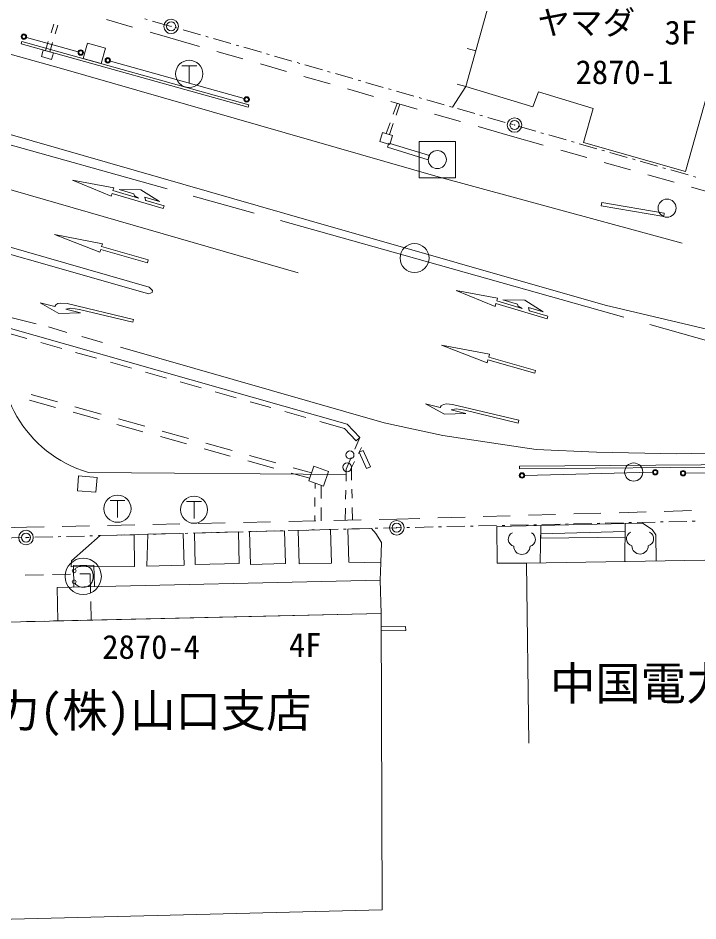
# Model space of a CAD drawing. Units: millimetres, scale not verified. Extents: x 40000 to 680000, y 20000 to 380000.
# Drawn here: x 147702 to 185220, y 263587 to 313381 of the extents above; entities that cross this region are included whole.
import ezdxf
from ezdxf.enums import TextEntityAlignment as Align

# ---------------------------------------------------------------- set-up
doc = ezdxf.new("R2010")
doc.units = ezdxf.units.MM
doc.header["$LTSCALE"] = 1000
doc.header["$PDMODE"] = 32
doc.header["$PDSIZE"] = 500
doc.linetypes.add('CHAIN', pattern=[18.5, 12, -1.5, 3.5, -1.5])
for name, color, linetype, lineweight in [('M-BGD', 7, 'Continuous', 13), ('M-BGD-EXST', 7, 'Continuous', 13), ('M-BMK', 2, 'CHAIN', 13), ('M-BMK-OTRS', 5, 'Continuous', 13), ('M-BMK-ROW', 30, 'Continuous', 13), ('M-BMK-SRVR', 3, 'Continuous', 13), ('M-STR-STRC', 7, 'Continuous', 13)]:
    doc.layers.add(name, color=color, linetype=linetype, lineweight=lineweight)
doc.layers.add('M-BMK-HTXT', color=7, linetype='Continuous')
doc.styles.add('ＭＳ ゴシック', font='')
doc.styles.get('ＭＳ ゴシック').set_extended_font_data('MS Gothic')

msp = doc.modelspace()

# ---------------------------------------------------------------- linework, layer by layer
at = {"layer": 'M-BGD'}
for p, q in [((174608, 317443), (172407, 309608)), ((152581, 313294), (154023, 312880)), ((149520, 312574), (149671, 313050)), ((149893, 312988), (149749, 312509)), ((148174, 312313), (151016, 311520)), ((154984, 312605), (155945, 312329)), ((155945, 312329), (157709, 311821)), ((147880, 311954), (147917, 312086)), ((149208, 311585), (149370, 312097)), ((149606, 312030), (149452, 311517)), ((158670, 311544), (160112, 311129)), ((172957, 311567), (172476, 311702)), ((152800, 311011), (160176, 308936)), ((161073, 310853), (162514, 310437)), ((163475, 310161), (164916, 309745)), ((172407, 309608), (171926, 309743)), ((172407, 309608), (171926, 309743)), ((165877, 309469), (167319, 309054)), ((172407, 309608), (171684, 308460)), ((168280, 308777), (169721, 308362)), ((168406, 308078), (168624, 308678)), ((168772, 308635), (168565, 308031)), ((170682, 308085), (172123, 307670)), ((168017, 307008), (168235, 307608)), ((168402, 307558), (168195, 306954)), ((173084, 307393), (174849, 306885)), ((174849, 306885), (176684, 306365)), ((169837, 304576), (169837, 306576)), ((169837, 306576), (171837, 306576)), ((171837, 306576), (171837, 304576)), ((177646, 306093), (179089, 305684)), ((180051, 305412), (181495, 305003)), ((171837, 304576), (169837, 304576)), ((182457, 304731), (183900, 304323)), ((184862, 304050), (186306, 303642)), ((146817, 296090), (148186, 295703)), ((148956, 295486), (150110, 295160)), ((150880, 294942), (152035, 294616)), ((152805, 294399), (153960, 294073)), ((154730, 293856), (155885, 293530)), ((156655, 293312), (157810, 292986)), ((149777, 291907), (148332, 292309)), ((148433, 292616), (149878, 292213)), ((158579, 292769), (159734, 292443)), ((150841, 291944), (152286, 291541)), ((160504, 292225), (161659, 291899)), ((152185, 291236), (150740, 291638)), ((162429, 291682), (163584, 291356)), ((154594, 290565), (153149, 290968)), ((153249, 291272), (154694, 290869)), ((164354, 291139), (165723, 290752)), ((155657, 290600), (157102, 290197)), ((165723, 290752), (166364, 290058)), ((157002, 289894), (155557, 290297)), ((158065, 289928), (159510, 289525)), ((166563, 290241), (166288, 289599)), ((166563, 290241), (166364, 290058)), ((159410, 289224), (157965, 289626)), ((166489, 289366), (166656, 289696)), ((161819, 288553), (160374, 288955)), ((160473, 289256), (161918, 288853)), ((166091, 289139), (165815, 288496)), ((166096, 288590), (166263, 288920)), ((165809, 288217), (151582, 288324)), ((162881, 288585), (163901, 288300)), ((165815, 288496), (165801, 287843)), ((166110, 287894), (166096, 288590)), ((175661, 288159), (182714, 288328)), ((184552, 288281), (188333, 288341)), ((163797, 288002), (162782, 288285)), ((164091, 287444), (164093, 287735)), ((164436, 287614), (164434, 286887)), ((165790, 287343), (165779, 286843)), ((166131, 286894), (166121, 287394)), ((164084, 286444), (164087, 286944)), ((164433, 286387), (164431, 285660)), ((165768, 286343), (165754, 285690)), ((166157, 285699), (166142, 286395)), ((164078, 285653), (164080, 285944)), ((170869, 285818), (172368, 285861)), ((173368, 285889), (174867, 285932)), ((175867, 285960), (177366, 286003)), ((178366, 286032), (179865, 286075)), ((180865, 286103), (182364, 286146)), ((183364, 286174), (184863, 286217)), ((148168, 285298), (149139, 285320)), ((150139, 285342), (151638, 285375)), ((152638, 285398), (154138, 285431)), ((155137, 285453), (156637, 285487)), ((157637, 285509), (159136, 285542)), ((160136, 285565), (161636, 285598)), ((162636, 285620), (164135, 285654)), ((165135, 285676), (166635, 285710)), ((167634, 285732), (168606, 285753)), ((168606, 285753), (169869, 285789)), ((146802, 285267), (148168, 285298)), ((152241, 284839), (154116, 284889)), ((165895, 285200), (167204, 285234)), ((176551, 284940), (181204, 285057)), ((167713, 283343), (167691, 282388)), ((150855, 282975), (150898, 283040)), ((150898, 283040), (151048, 283140)), ((151048, 283140), (151198, 283190)), ((151198, 283190), (151398, 283190)), ((151398, 283190), (151548, 283140)), ((151548, 283140), (151698, 283040)), ((151698, 283040), (151798, 282890)), ((151798, 282890), (151848, 282690)), ((148103, 282652), (149103, 282675)), ((149603, 282687), (150603, 282710)), ((151103, 282721), (151677, 282735)), ((151677, 282735), (151701, 281706)), ((151848, 282490), (151798, 282290)), ((151848, 282690), (151848, 282490)), ((150898, 282140), (150855, 282205)), ((151048, 282040), (150898, 282140)), ((151198, 281990), (151048, 282040)), ((151398, 281990), (151198, 281990)), ((151548, 282040), (151398, 281990)), ((151698, 282140), (151548, 282040)), ((151798, 282290), (151698, 282140)), ((151712, 281206), (151736, 280177)), ((149162, 280118), (148162, 280095)), ((150661, 280152), (149662, 280129)), ((151736, 280177), (151161, 280163)), ((167793, 264191), (143373, 263587))]:
    msp.add_line(p, q, dxfattribs=at)
for points in [[(187085, 314000), (184525, 304917), (178907, 306527), (179436, 308386), (176424, 309310), (176113, 308479), (172407, 309608)], [(147880, 311954), (160405, 308470), (160441, 308602), (147917, 312086)], [(146896, 296371), (165870, 290992), (166563, 290241)], [(176522, 283329), (176559, 285390), (174126, 285337), (174134, 283318), (175752, 283316)], [(181183, 283407), (181209, 285507), (182166, 285516), (182691, 285181), (182894, 284874), (182907, 283436)], [(154116, 284889), (154130, 283126), (150640, 283115), (150650, 283447), (152241, 284839)], [(165895, 285200), (165948, 283374), (167713, 283343), (167755, 284455), (167443, 284953), (167204, 285234)], [(175880, 273384), (175752, 283316), (211828, 283920), (211814, 285090), (217190, 285135), (217141, 281305), (216040, 281301), (216022, 279903), (214923, 279898), (215066, 273198)], [(114742, 279170), (135091, 279794), (167734, 280544), (167793, 264191)]]:
    msp.add_lwpolyline(points, dxfattribs=at)
for points in [[(151300, 311144), (152288, 310870), (152525, 311722), (151538, 311997)], [(149093, 311617), (149655, 311460), (149553, 311096), (148992, 311252)], [(167820, 307068), (168369, 306902), (168219, 306406), (167670, 306572)], [(168092, 306255), (170326, 305563), (170399, 305796), (168164, 306489)], [(179910, 303204), (183362, 302625), (183331, 302438), (179879, 303018)], [(166528, 289442), (166938, 288532), (167150, 288628), (166739, 289537)], [(175367, 288666), (187903, 288765), (223320, 289450), (223322, 289302), (187903, 288640), (175369, 288518)], [(164029, 288664), (164839, 288381), (164556, 287573), (163746, 287856)], [(151039, 288127), (152059, 288049), (151997, 287233), (150976, 287311)], [(176559, 285390), (181209, 285507), (181200, 284753), (176547, 284701)], [(154861, 284909), (156817, 284960), (156863, 283205), (154807, 283150)], [(157434, 284976), (159864, 285041), (159910, 283306), (157480, 283241)], [(160475, 285057), (162408, 285108), (162455, 283298), (160523, 283247)], [(163157, 285128), (164945, 285175), (164994, 283324), (163206, 283277)], [(150786, 282000), (151912, 282025), (151884, 283213), (150759, 283187)], [(149906, 280135), (167734, 280544), (167691, 282388), (149864, 281978)], [(167737, 279803), (169089, 279831), (169094, 279610), (167741, 279583)]]:
    msp.add_lwpolyline(points, close=True, dxfattribs=at)
for centre, radius in [((148024, 312355), 150), ((148024, 312355), 120), ((148024, 312355), 100), ((151160, 311480), 150), ((151160, 311480), 120), ((151160, 311480), 100), ((152655, 311052), 150), ((152655, 311052), 120), ((152655, 311052), 100), ((160320, 308895), 150), ((160320, 308895), 120), ((160320, 308895), 100), ((170837, 305576), 500), ((183518, 302899), 500), ((166019, 289289), 221), ((165863, 288608), 245), ((181676, 288344), 500), ((182864, 288331), 150), ((182864, 288331), 120), ((182864, 288331), 100), ((184402, 288278), 150), ((184402, 288278), 120), ((184402, 288278), 100), ((175511, 288155), 150), ((175511, 288155), 120), ((175511, 288155), 100), ((151298, 282590), 1000), ((150798, 282890), 102), ((150798, 282290), 102)]:
    msp.add_circle(centre, radius, dxfattribs=at)
for centre, radius, start, end in [((153476, 294816), 6762, 166.7032, 253.7338), ((175156, 284638), 402, 116.087, 255.3342), ((175853, 284638), 402, 284.6658, 63.913), ((181676, 284662), 402, 116.087, 255.3342), ((182372, 284662), 402, 284.6658, 63.913), ((175505, 284249), 450, 180, 0), ((182024, 284273), 450, 180, 0)]:
    msp.add_arc(centre, radius, start, end, dxfattribs=at)
at = {"layer": 'M-BGD-EXST'}
for p, q in [((156736, 310750), (157561, 310750)), ((157149, 310750), (157149, 309813)), ((152776, 286773), (153601, 286773)), ((153188, 286773), (153188, 285835)), ((156999, 286717), (157824, 286717)), ((157412, 286717), (157412, 285780))]:
    msp.add_line(p, q, dxfattribs=at)
for centre in [(157149, 310300), (153188, 286323), (157412, 286267)]:
    msp.add_circle(centre, 750, dxfattribs=at)
at = {"layer": 'M-BMK'}
msp.add_lwpolyline([(73097, 327118), (169582, 300146), (187882, 294971), (245176, 295060), (268760, 294979), (314522, 294824), (334460, 294605), (368746, 294348), (413659, 293936), (425220, 293728), (445230, 293540), (467397, 293241)], dxfattribs=at)
at = {"layer": 'M-BMK-OTRS'}
for p, q in [((147371, 296857), (148699, 296515)), ((149374, 296351), (150399, 296035)), ((151220, 295819), (152355, 295493))]:
    msp.add_line(p, q, dxfattribs=at)
for points in [[(121306, 322222), (121466, 321090), (122160, 319852), (123035, 318902), (124572, 317845), (125844, 317386), (129446, 316366), (150097, 310591), (170763, 304661), (184346, 300971)], [(153361, 295225), (167898, 291053), (171139, 290353), (174195, 289901), (176298, 289592), (179630, 289449), (184050, 289357), (193907, 289565), (217098, 289963), (236039, 290117), (301996, 290165)]]:
    msp.add_lwpolyline(points, dxfattribs=at)
at = {"layer": 'M-BMK-ROW'}
for p, q in [((154690, 313340), (154835, 313298)), ((155123, 313216), (156085, 312941)), ((156373, 312858), (156517, 312817)), ((156805, 312734), (157767, 312458)), ((158055, 312375), (158199, 312334)), ((158487, 312251), (159449, 311975)), ((159737, 311892), (159881, 311851)), ((160169, 311768), (161130, 311492)), ((161419, 311409), (161563, 311367)), ((161851, 311284), (162812, 311008)), ((163101, 310926), (163245, 310884)), ((163533, 310801), (164494, 310525)), ((164783, 310442), (164927, 310401)), ((165215, 310318), (166176, 310042)), ((166465, 309959), (166609, 309918)), ((166897, 309835), (167858, 309559)), ((168147, 309476), (168291, 309434)), ((168579, 309352), (169540, 309076)), ((169829, 308993), (169973, 308951)), ((170261, 308868), (171222, 308592)), ((171511, 308509), (171655, 308468)), ((171943, 308385), (172904, 308109)), ((173193, 308026), (173337, 307985)), ((173625, 307902), (174586, 307626)), ((174875, 307543), (175019, 307502)), ((175307, 307419), (176268, 307143)), ((176557, 307060), (176701, 307019)), ((176989, 306936), (177950, 306660)), ((178239, 306577), (178383, 306536)), ((178671, 306453), (179632, 306177)), ((179921, 306094), (180065, 306053)), ((180353, 305970), (181314, 305694)), ((181603, 305611), (181747, 305570)), ((182035, 305487), (182996, 305211)), ((183285, 305128), (183429, 305087)), ((183717, 305004), (184678, 304728)), ((184967, 304645), (185111, 304604)), ((170911, 285322), (171061, 285326)), ((171361, 285332), (172361, 285354)), ((172661, 285361), (172811, 285364)), ((173111, 285371), (174110, 285393)), ((174410, 285399), (174560, 285403)), ((174860, 285409), (175860, 285431)), ((176160, 285438), (176310, 285441)), ((176610, 285448), (177610, 285470)), ((177910, 285476), (178059, 285480)), ((178359, 285486), (179359, 285508)), ((179659, 285515), (179809, 285518)), ((180109, 285525), (181109, 285547)), ((181409, 285553), (181559, 285557)), ((181859, 285563), (182858, 285585)), ((183158, 285592), (183308, 285595)), ((183608, 285602), (184608, 285624)), ((184908, 285631), (185058, 285634)), ((151668, 284824), (151818, 284828)), ((152118, 284836), (153117, 284862)), ((153417, 284870), (153567, 284874)), ((153867, 284882), (154867, 284909)), ((155166, 284917), (155316, 284921)), ((155616, 284928), (156616, 284955)), ((156916, 284963), (157066, 284967)), ((157366, 284975), (158365, 285001)), ((158665, 285009), (158815, 285013)), ((159115, 285021), (160115, 285047)), ((160415, 285055), (160565, 285059)), ((160864, 285067), (161864, 285093)), ((162164, 285101), (162314, 285105)), ((162614, 285113), (163614, 285140)), ((163913, 285148), (164063, 285152)), ((164363, 285159), (165363, 285186)), ((165663, 285194), (165813, 285198)), ((166113, 285206), (167112, 285232)), ((167412, 285240), (167562, 285244)), ((167862, 285252), (168600, 285271)), ((168600, 285271), (168862, 285277)), ((169162, 285284), (169312, 285287)), ((169612, 285294), (170611, 285316)), ((146869, 284704), (147869, 284725)), ((148169, 284732), (148319, 284736)), ((148619, 284744), (149618, 284770)), ((149918, 284778), (150068, 284782)), ((150368, 284790), (151368, 284816))]:
    msp.add_line(p, q, dxfattribs=at)
for centre in [(156150, 312922), (175098, 307479), (168600, 285271), (148141, 284731)]:
    msp.add_circle(centre, 400, dxfattribs=at)
for p in [(156150, 312922), (175098, 307479), (168600, 285271), (148141, 284731)]:
    msp.add_point(p, dxfattribs=at)
at = {"layer": 'M-BMK-SRVR'}
msp.add_circle((169582, 300146), 800, dxfattribs=at)
at = {"layer": 'M-STR-STRC'}
for p, q in [((129615, 309012), (163152, 299329)), ((152849, 303563), (150699, 304449)), ((150699, 304449), (152984, 304017)), ((152984, 304017), (152939, 303865)), ((152939, 303865), (154351, 303446)), ((153287, 303927), (154093, 303687)), ((153287, 303927), (154485, 303900)), ((154485, 303900), (155504, 303268)), ((152894, 303714), (152849, 303563)), ((152894, 303714), (155717, 302876)), ((154093, 303687), (154130, 303574)), ((154130, 303574), (154351, 303446)), ((154698, 303507), (155504, 303268)), ((154698, 303507), (154731, 303338)), ((154731, 303338), (154754, 303326)), ((154754, 303326), (155762, 303027)), ((155762, 303027), (155717, 302876)), ((152353, 300932), (149707, 301439)), ((149707, 301439), (152220, 300468)), ((152309, 300778), (152353, 300932)), ((154888, 300039), (152309, 300778)), ((152220, 300468), (152264, 300623)), ((154844, 299884), (152264, 300623)), ((154844, 299884), (154888, 300039)), ((174025, 297479), (171874, 298365)), ((171874, 298365), (174159, 297933)), ((174159, 297933), (174114, 297782)), ((174114, 297782), (175526, 297362)), ((174462, 297843), (175268, 297603)), ((174462, 297843), (175660, 297816)), ((175660, 297816), (176680, 297184)), ((148916, 297667), (149729, 297473)), ((148916, 297667), (149960, 297096)), ((149729, 297473), (149786, 297565)), ((149786, 297565), (149904, 297630)), ((149904, 297630), (150070, 297662)), ((150070, 297662), (150410, 297632)), ((150338, 297327), (150611, 297384)), ((150338, 297327), (151150, 297133)), ((154065, 296758), (150410, 297632)), ((150611, 297384), (151085, 297310)), ((154029, 296606), (151085, 297310)), ((174069, 297630), (174025, 297479)), ((174069, 297630), (176892, 296792)), ((175268, 297603), (175305, 297490)), ((175305, 297490), (175526, 297362)), ((175873, 297424), (176680, 297184)), ((175873, 297424), (175906, 297254)), ((149960, 297096), (151150, 297133)), ((175906, 297254), (175929, 297242)), ((175929, 297242), (176937, 296943)), ((176937, 296943), (176892, 296792)), ((154029, 296606), (154065, 296758)), ((173723, 294838), (171077, 295344)), ((171077, 295344), (173590, 294373)), ((173679, 294683), (173723, 294838)), ((173590, 294373), (173634, 294528)), ((176214, 293789), (173634, 294528)), ((176258, 293944), (173679, 294683)), ((176214, 293789), (176258, 293944)), ((170187, 292106), (170999, 291912)), ((170187, 292106), (171230, 291535)), ((170999, 291912), (171056, 292004)), ((171056, 292004), (171174, 292069)), ((171174, 292069), (171340, 292102)), ((171340, 292102), (171681, 292071)), ((171608, 291767), (171881, 291823)), ((175335, 291198), (171681, 292071)), ((171881, 291823), (172355, 291749)), ((171230, 291535), (172420, 291572)), ((171608, 291767), (172420, 291572)), ((175299, 291045), (172355, 291749)), ((175299, 291045), (175335, 291198))]:
    msp.add_line(p, q, dxfattribs=at)
for points in [[(130500, 311774), (163769, 302215), (180093, 297547), (185793, 296209), (188939, 295640), (193116, 294979)], [(128678, 306091), (154935, 298537), (155128, 298356), (155104, 298238), (154924, 298167), (154711, 298219), (128388, 305736), (127967, 305855)]]:
    msp.add_lwpolyline(points, dxfattribs=at)

# ---------------------------------------------------------------- texts
at = {"layer": 'M-BGD', "style": 'ＭＳ ゴシック'}
for s, height, p in [('ヤマダ', 1320, (179057, 313130)), ('3F', 1320, (184277, 312583)), ('4F', 1320, (163548, 278808)), ('中国電力(株)山口営業所', 1833, (190803, 276691)), ('中国電力(株)山口支店', 1833, (151394, 275188))]:
    msp.add_text(s, height=height, dxfattribs=at).set_placement(p, align=Align.MIDDLE_CENTER)
at = {"layer": 'M-BMK-HTXT', "style": 'ＭＳ ゴシック'}
for s, p in [('2870-1', (181160, 309344)), ('2870-4', (155044, 277646))]:
    msp.add_text(s, height=1320, dxfattribs=at).set_placement(p, align=Align.BOTTOM_CENTER)

doc.saveas('drawing.dxf')
